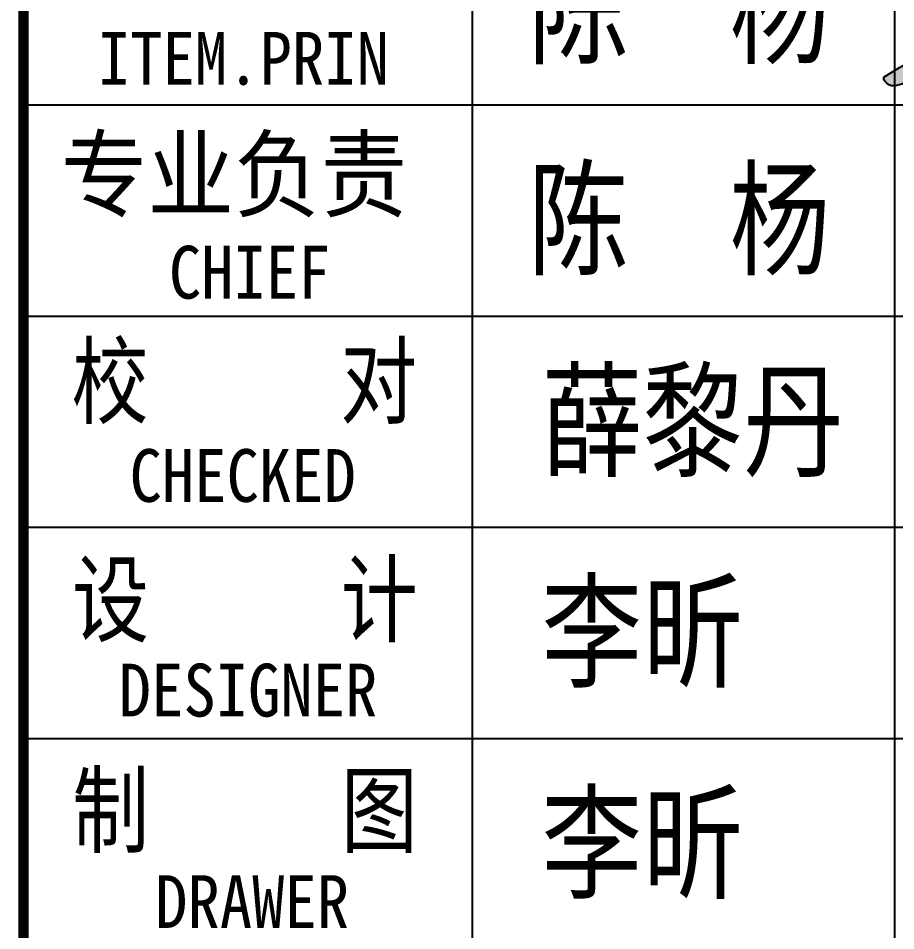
# Model space of a CAD drawing. Extents: x -24961 to 905641, y -154323 to 635957.
# Drawn here: x 455091 to 458414, y -140152 to -136695 of the extents above; entities that cross this region are included whole.
import ezdxf
from ezdxf.enums import TextEntityAlignment as Align

# ---------------------------------------------------------------- set-up
doc = ezdxf.new("R2010")
doc.units = 0
doc.header["$LTSCALE"] = 1000
doc.header["$MEASUREMENT"] = 0
doc.layers.add('PUB_TITLE', color=4, linetype='Continuous')
doc.layers.add('图框', color=146, linetype='Continuous')
doc.styles.add('-宋体', font='SimSun.ttf', dxfattribs={"width": 0.8})

# ---------------------------------------------------------------- blocks, each defined once
blk = doc.blocks.new('cy')
h = blk.add_hatch(color=256)
h.dxf.hatch_style = 1
edge = h.paths.add_edge_path()
edge.add_arc((11948.37746118277, -10596.8641007949), 16020.21015108495, 120.53939296873389, 130.0738736395962, ccw=False)
edge.add_arc((4697.160297312569, 2997.44053753219), 912.1513727505845, 151.7090083557654, 167.1035991232973, ccw=False)
edge.add_line((3893.963689945638, 3429.754470600543), (4291.913292899146, 3476.60999391423))
edge.add_line((4291.913292899146, 3476.60999391423), (4474.379462710815, 3292.658563579389))
edge.add_line((4474.379462710815, 3292.658563579389), (4390.822888707975, 3159.870294259134))
edge.add_line((4390.822888707975, 3159.870294259134), (4256.379982517159, 3175.012286636818))
edge.add_arc((4699.25081647458, 2668.507129483483), 672.8165052917963, 131.1653414722493, 161.8283421588215)
edge.add_arc((8961.198762335316, 1269.585691859908), 5158.480500941645, 161.828342158819, 180.2744449544269)
edge.add_arc((4079.975092939055, 1229.12360992105), 277.6449231751602, 176.7473636132157, 264.5201636246107)
edge.add_arc((1119.278856199678, 4808.530436279447), 4845.254173272782, 307.2704915564626, 321.847425973894)
edge.add_arc((5340.041192854274, 1986.269718836373), 444.765133042987, 161.9961504757529, 202.6015615419999, ccw=False)
edge.add_arc((4767.589346952926, 3114.260063303664), 1001.73514072023, 278.5808817608847, 290.7581829608856)
edge.add_arc((5289.416450740513, 2153.067272505624), 168.5752990180753, 108.33276225207311, 171.6482007261558, ccw=False)
edge.add_arc((5352.78845974234, 1961.814929682263), 370.0535116375844, 25.858051723098583, 108.332762252073, ccw=False)
edge.add_arc((5453.945043532964, 2164.786171266488), 235.5443291858345, 304.09913435789946, 349.83369540785037, ccw=False)
edge.add_arc((6449.246628650553, 694.6840307352784), 1539.79382140183, 124.0991343578988, 137.9377032900447)
edge.add_arc((5621.425369778101, 1746.035608923046), 315.967662230495, 183.5900203722598, 306.9542154712459)
edge.add_arc((4091.517981946914, 3779.670346905943), 2860.822640980995, 306.9542154712461, 339.4012257418926)
edge.add_arc((6904.238910215853, 2778.181221593918), 134.8921571758314, 76.60300240147387, 182.1285587307447, ccw=False)
edge.add_arc((7054.629076267151, 3409.599830678303), 514.189241373685, 256.603002401474, 282.0413552545126)
edge.add_arc((7183.773022226118, 2804.174411785541), 104.8568769562242, -55.50285236702217, 102.04135525451301, ccw=False)
edge.add_arc((7368.702245524871, 2654.583143084822), 140.5404121182465, 153.2883460505603, 218.0542145594143)
edge.add_arc((6442.960247149138, 1929.902532812138), 1035.112697630494, 9.380221636775502, 38.05421455941422, ccw=False)
edge.add_arc((7525.985822694696, 2096.497027907343), 61.79007024538549, 178.0396090747001, 363.2869625124424)
edge.add_arc((9002.01277633771, 2181.267228725495), 1416.669112426705, 149.842056389931, 183.2869625124425, ccw=False)
edge.add_arc((7988.013804644184, 2687.629062820205), 294.3716821922379, 30.745506139409088, 135.765672933503, ccw=False)
edge.add_arc((10289.99609866134, 4056.920166178005), 2384.075742661069, 210.7455061394096, 244.7902454148474)
edge.add_arc((9270.097989166621, 1761.330568387544), 138.6573515253923, -5.714936870972224, 88.164671734909, ccw=False)
edge.add_arc((-25382.21692423554, 41204.48664653564), 52604.33216821828, 311.1995437173193, 311.40350537915185, ccw=False)
edge.add_arc((8237.000480701565, 2800.94689592469), 1564.312141799981, 296.5599678367579, 311.1995437173192, ccw=False)
edge.add_arc((8785.631528137443, 850.8923932026115), 571.1053759873362, 74.68677413358412, 106.9846618667512)
edge.add_arc((8267.40759885007, 1366.674408641201), 352.708783415018, -35.77768053852208, 4.946656192192108, ccw=False)
edge.add_arc((8415.923822026989, 1219.377037406554), 149.711260617816, 220.2370317752493, 336.8277507094886, ccw=False)
edge.add_arc((8098.206217645259, 950.5326560636341), 266.4879435065115, 40.23703177524916, 68.54701460952263)
edge.add_arc((8227.440715531833, 1279.404664278502), 86.86507152417252, 119.2061821045805, 248.5470146095226, ccw=False)
edge.add_arc((8079.651815814042, 1543.774778344912), 216.0096816185784, 299.2061821045798, 342.1980005443071)
edge.add_arc((5883.502382369211, 2248.965763159532), 2522.601682620027, 342.1980005443071, 344.3699666130443)
edge.add_arc((8261.519949563539, 1583.667446384128), 53.27193546412734, 344.369966613045, 433.8993934280936)
edge.add_arc((8192.43888311483, 1344.339986835087), 302.3699616222818, 73.8993934280954, 107.5429676691421)
edge.add_arc((8090.442931613689, 1666.985924533072), 36.0138075446734, 230.6237459879748, 287.54296766913035, ccw=False)
edge.add_arc((7885.121617591441, 1603.752926758275), 185.8748232812714, 10.9773475087434, 41.44824307088737)
edge.add_arc((8040.167686026877, 1740.676613908695), 20.97628123633107, 96.65070076203023, 221.4482430708904, ccw=False)
edge.add_arc((8179.015201680892, 549.8825731478155), 1219.837857947719, 75.66773398243879, 96.65070076202937, ccw=False)
edge.add_arc((8379.172047793087, 1435.120603006547), 313.6185708138232, 19.574818132251778, 71.05731867354712, ccw=False)
edge.add_arc((8724.020036592317, 1611.686715378549), 86.8737448781997, 235.3804835553995, 317.6943658472136)
edge.add_arc((9352.328282956676, 1039.857249918571), 762.6909613200395, 114.47067392976231, 137.6943658472165, ccw=False)
edge.add_arc((9022.390042338813, 1773.211627564763), 41.60350167366551, 289.680071059762, 425.2277117550387)
edge.add_arc((10016.8503546444, 3928.157580917349), 2331.73662873782, 214.3211617264597, 245.22771175503811, ccw=False)
edge.add_arc((8019.264541775825, 2519.40418527438), 118.3392464448668, 52.62973226411207, 119.3246783142458)
edge.add_arc((13389.03626236057, 1424.511929017705), 5558.382034076665, 167.5526459730384, 180.0853768825997)
edge.add_arc((5418.844502930209, -567.4951343216173), 3122.822237075626, 32.418697738959224, 39.43738039766629, ccw=False)
edge.add_arc((8012.68591094972, 1016.478860013208), 99.60553659736674, -8.007005068348803, 64.8709011051148, ccw=False)
edge.add_arc((8012.685910949713, 1016.478860013209), 99.60553659737413, 240.50753584373632, 351.9929949316511, ccw=False)
edge.add_arc((-92.86247001435822, -13314.42699419222), 16364.74313434156, 60.50753584373638, 63.30186355324982)
edge.add_arc((10729.82978490308, 1557.416274775516), 3479.302007694776, 177.0422402468124, 184.1503504650932, ccw=False)
edge.add_arc((7175.156407768226, 1722.628876998784), 81.27748773886117, 10.14657719526288, 100.1921978187684)
edge.add_arc((7001.984226774671, 2685.831949147341), 897.3689052277115, 257.46075220660236, 280.19219781876853, ccw=False)
edge.add_arc((6824.837650342117, 1889.35771261342), 81.43256028157136, 101.23525286452332, 257.4607522066025, ccw=False)
edge.add_arc((6477.726829356511, 3636.752063530051), 1700.104119009836, 281.2352528645239, 293.6915872836221)
edge.add_arc((6784.109109754894, 2097.97244512551), 377.1739954099457, 357.2581599359642, 408.1628154342654)
edge.add_arc((7028.248836921808, 2293.208592512323), 86.09698450120257, 85.04170445619864, 151.9386285469987)
edge.add_arc((3948.932665367944, 3934.743312187151), 3403.433688854609, 312.4203190010217, 331.9386285469986, ccw=False)
edge.add_arc((5726.651625297323, 1883.552653737417), 693.7018387654613, 210.0542310673105, 318.3212818787528, ccw=False)
edge.add_arc((3057.870725299144, 2814.117720548828), 2431.316448076041, 299.3078298411394, 328.28901456928224, ccw=False)
edge.add_arc((4128.855141374309, 1322.821829079303), 640.0065321823864, 189.0569824688433, 280.72925432713043, ccw=False)
edge.add_arc((6544.724049374941, 1707.921193202922), 3086.376107878705, 162.6871229777138, 189.0569824688433, ccw=False)
edge.add_arc((5619.701736042903, -1686.005276067243), 4762.703122572257, 115.1157610729055, 138.2363984540106)
edge.add_arc((1980.102599721828, 1489.542354769249), 87.16508528490826, 225.0167470806163, 357.8253640060095, ccw=False)
edge.add_arc((1554.945213539807, 1064.136355965074), 514.274077759622, 45.01674708061606, 79.21884014994508)
edge.add_line((1651.144451430766, 1569.332885728203), (1634.970427503169, 1662.041586197447))
edge = h.paths.add_edge_path()
edge.add_arc((3962.658025314152, -3711.453279121089), 7272.682048811628, 107.53132053466629, 122.9698485029605, ccw=False)
edge.add_arc((1961.846346808477, 2622.235926148916), 630.4786251126459, 73.68601908104262, 107.53132053466629, ccw=False)
edge.add_arc((1961.846346808382, 2622.2359261486), 630.478625112976, 60.50698833049779, 73.68601908104228, ccw=False)
edge.add_arc((2207.195884761818, 3056.01320526786), 132.1222028065382, -66.44931821775111, 60.50698833049768, ccw=False)
edge.add_arc((2429.100068803423, 2546.900527542483), 423.2490113519497, 113.5506817822501, 156.3708008103933)
edge.add_arc((2407.851899790105, 2865.110061100068), 395.4803526194013, 172.6608586592607, 202.0648633317298, ccw=False)
edge.add_arc((1984.556698897245, 2919.629370244422), 31.31137898807066, 352.6608586592609, 481.7533961543357)
edge.add_arc((3256.419535823266, -2147.541088193691), 5254.195621888603, 104.1937898757274, 121.2063145705652)
edge.add_arc((-2806.463749246681, 7860.979588053715), 6447.472629059737, 299.96207287746506, 301.20631457056504, ccw=False)
edge.add_arc((180.7923318826649, 2678.981505538734), 466.1012962102883, 273.5197094601295, 299.96207287746506, ccw=False)
edge.add_arc((197.0038815534917, 2415.412968242256), 202.0346603106831, 211.595689276464, 273.51970946012955, ccw=False)
edge.add_arc((71.85579183410886, 2363.972977823703), 71.85880034963095, 158.7522575218793, 229.216623480176, ccw=False)
edge = h.paths.add_edge_path()
edge.add_arc((1265.291759402031, 1971.910917050018), 501.0915509800254, 86.62667797551097, 122.74734258989969, ccw=False)
edge.add_arc((1289.004133884526, 2374.199461854105), 98.10476461577264, 19.28780820183482, 86.62667797551097, ccw=False)
edge.add_arc((1212.375147433773, 2347.382676403195), 179.29061034266, -31.24730937153481, 19.287808201834025, ccw=False)
edge.add_arc((2384.725659782016, 2015.162321950159), 1046.768852039226, 166.7895538484858, 207.5965990617764)
edge.add_arc((6479.495811508273, 4155.54695013234), 5667.200536636115, 207.5965990617764, 215.8887080351918)
edge.add_arc((3434.664953893227, 1952.371385532662), 1908.879432747586, 215.8887080351918, 238.3875058198461)
edge.add_arc((2595.892839350985, 341.4259290713973), 162.4729114994011, 118.78075565268051, 185.1840933399889, ccw=False)
edge.add_arc((2668.901678644309, 428.2997148147876), 161.105014381298, 159.8381471842707, 228.9131253339921)
edge.add_arc((2298.999567000856, 4.076825115675746), 401.7383318021234, 27.31559172996822, 48.913125333991616, ccw=False)
edge.add_arc((2541.180997680528, 129.159455086056), 129.1626364689562, -108.31608091608791, 27.315591729968276, ccw=False)
edge.add_arc((3855.275484164253, 2707.094591575036), 3021.285090666498, 202.9995464140862, 243.3601809608786, ccw=False)
edge.add_arc((2351.368958666435, 2068.738196468018), 1387.506120117255, 170.9257959724943, 202.9995464140864, ccw=False)
edge.add_line((981.2275978919351, 2287.566633509094), (994.2335693027126, 2393.361032773872))
for points in [[(1634.970427503169, 1662.041586197447, -0.04162603726526804), (3808.017745850608, 3201.022584850929, -0.06727278314259869), (3893.963689945638, 3429.754470600543), (4291.913292899146, 3476.60999391423), (4474.379462710815, 3292.658563579389), (4390.822888707975, 3159.870294259134), (4256.379982517159, 3175.012286636818, 0.134596653933847), (4059.99006813264, 2878.335024250526, 0.08066055650791754), (3802.777438837802, 1244.876829455563, 0.4028735154932994), (4053.461267412058, 952.7475609933899, 0.06368978295261184), (4929.434136259602, 1815.33736775734, -0.1790519910798597), (4917.05364997033, 2123.738122972558, 0.05318355813006554), (5122.628913521243, 2177.552959495457, -0.2835155825130716), (5236.393569368054, 2313.086663486829, -0.3762473767194637), (5685.791227954265, 2123.211205471089, -0.2022464461027223), (5585.997432609671, 1969.73926011243, 0.06045563960308761), (5306.077746697061, 1726.2507613739, 0.5970910835277916), (5811.377750089974, 1493.54074404604, 0.1425303576017881), (6769.439827980008, 2773.171082282177, -0.4959995127645451), (6935.493008641759, 2909.402696205099, 0.1114538356442941), (7161.898027051939, 2906.72415206382, -0.8210016495725457), (7243.160309215251, 2717.756156832766, 0.2903653667057072), (7258.036811233032, 2567.95307272028, -0.1257708331167455), (7464.23191727919, 2098.610779752387, 1.04687319204743), (7587.674241434026, 2100.039876248818, -0.1469757405121653), (7777.09861582506, 2892.981127338877, -0.4932548245491351), (8241.010519822827, 2838.11942591866, 0.1496505792652173), (9274.53877417621, 1899.916789060939, -0.4341878955825752), (9408.066164255433, 1747.523186495993, -0.0008899508716551934), (9267.387027515913, 1623.926912607989, -0.06396422139399356), (8936.458000162733, 1401.721518992126, 0.1418665309604253), (8618.802686836629, 1397.087860221392, -0.1795875880843054), (8553.557281459449, 1160.46615216088, -0.5576833355621461), (8301.637435601675, 1122.670866798784, 0.1241577362468913), (8195.670889253903, 1198.557779433322, -0.6330341699478882), (8185.054570066568, 1355.226530013242, 0.1898189467933951), (8285.318678310432, 1477.734455633326, 0.009477273515479043), (8312.821967253985, 1569.314673516725, 0.4118100560767313), (8276.293579729972, 1634.849855078908, 0.1478614324222083), (8101.298247093917, 1632.647076857451, -0.253592484494771), (8067.595404672436, 1639.147374884546, 0.1337433479205354), (8024.444830963213, 1726.791506665584, -0.6056068701756087), (8037.738294182229, 1761.511738812827, -0.09181214322139467), (8480.979565381422, 1731.754783980025, -0.2284910563384522), (8674.66496899689, 1540.194583980658, 0.3754465019076901), (8788.26880999509, 1553.213279825286, -0.1016807390076706), (9036.400760840741, 1734.038280521519, 0.6716405426954413), (9039.82244940818, 1810.986785212066, -0.1356787454615773), (8091.092146836105, 2613.451898699233, 0.2995148036105252), (7961.306946496188, 2622.579252022799, 0.05473892891503641), (7830.660399256798, 1416.229344178457, -0.03063435807401938), (8054.984326467369, 1106.657055634687, -0.3291599888643357), (8111.320397735457, 1002.604389307497, -0.5288330266580389), (7963.649200659012, 929.7801635713549, 0.01219315893879724), (7259.652013001556, 1305.605448658942, -0.03102493029158783), (7255.162739544699, 1736.947287832867, 0.4144467919995934), (7160.774298031174, 1802.623782665658, -0.09951117344720757), (6807.157963252102, 1809.867521153021, -0.8114144692721547), (6808.971503333829, 1969.229655453964, 0.05440459361818625), (7160.851319879701, 2079.929997293308, 0.2258396198438243), (7035.690251764376, 2378.983391173359, 0.3004754131170289), (6952.273050630291, 2333.710081837853, -0.08537119115611352), (6244.767277960898, 1422.273549970967, -0.5109940633794516), (5126.216777432186, 1536.133260819071, -0.1271326431075357), (4248.004068088543, 694.0039742922672, -0.4227882021790758), (3496.828035830928, 1222.074128884313, -0.1155706763080803), (3598.179478156089, 2626.394148224033, 0.1012264504808726), (2067.204909777502, 1486.23483671328, -0.6544353635885163), (1918.485594872211, 1427.889319109294, 0.1503526132407919), (1651.144451430766, 1569.332885728203), (1634.970427503169, 1662.041586197447)], [(4.881798304144468, 2390.014701621032, -0.06746536545104327), (1771.929098614492, 3223.430350243449, -0.1487609945806794), (2138.948363562115, 3227.329449817553, -0.05756783789550858), (2272.241944090099, 3171.014451523341, -0.6185551528082462), (2259.986646796518, 2934.89585754984, 0.1890428831178163), (2041.336853925721, 2716.545494453123, -0.1290078036736454), (2015.611556518474, 2915.629586217779, 0.6315176681795296), (1968.078637120139, 2946.254094359509, 0.0743677880501887), (534.1089960543322, 2346.410063981457, -0.00542908189845594), (413.5757278707461, 2275.171762118436, -0.1158912715606177), (209.4071710478165, 2213.759398036884, -0.2769675551934898), (24.91755545738852, 2309.56260056411, -0.3175278238455606), (4.881798304144468, 2390.014701621032, -1.114600957605656)]]:
    blk.add_lwpolyline(points, format="xyb")
blk.add_lwpolyline([(994.2335693027126, 2393.361032773872, -0.1589241916389247), (1294.776772084588, 2472.134243665918, -0.3025790886192909), (1381.602401614422, 2406.604795577718, -0.224145583098332), (1365.657186181925, 2254.378700390051, 0.179960135198256), (1457.046571835293, 1530.253527035224, 0.03619694710638514), (1888.172560179722, 833.3620178538113, 0.09848610682011229), (2434.08451972506, 326.7455111302552, -0.2981288053251965), (2517.668742596637, 483.8283084688592, 0.310866986477696), (2563.02304399386, 306.8726157662022, -0.094516973346583), (2655.941017102567, 188.4310722553637, -0.6721727323796922), (2500.590487809968, 6.540544766074163, -0.1779499214442946), (1074.15854904108, 1526.606475474429, -0.1408690026093549), (981.2275978919351, 2287.566633509094)], format="xyb", close=True)
blk = doc.blocks.new('A$C21C30159')
at = {"xscale": 0.1875, "yscale": 0.1875, "zscale": 0.1875}
blk.add_blockref('cy', (1407.246969500091, 2706.005511741096), dxfattribs=at)
at = {"layer": 'PUB_TITLE', "style": '-宋体', "width": 0.8}
for s, p in [('陈  杨', (59.87988889031112, 3241.427289774118)), ('陈  杨', (59.87988889031112, 2441.427289774118)), ('薛黎丹', (110.893441840075, 1677.928433663852)), ('李昕', (110.893441840075, 877.928433663852)), ('李昕', (110.893441840075, 77.92843366385205))]:
    blk.add_text(s, height=350, dxfattribs=at).set_placement(p)
blk = doc.blocks.new('3R2RT34')
at = {"color": 143}
blk.add_line((1882901.094118245, 182076.2788714184), (1882901.094118245, 152576.2788714184), dxfattribs=at)
at = {"color": 143, "const_width": 40}
blk.add_lwpolyline([(1882901.094118245, 152576.2788714184), (1882901.094118245, 209976.2788714184)], dxfattribs=at)
at = {"layer": '图框'}
for p, q in [((1884601.093681061, 165676.2788714184), (1884601.093681061, 173676.2788714184)), ((1886201.094118245, 165676.2788714184), (1886201.094118245, 172076.2788714184))]:
    blk.add_line(p, q, dxfattribs=at)
for points in [[(1882901.094118245, 168876.2788714184), (1888901.094118245, 168876.2788714184)], [(1882901.094118245, 168076.2788714184), (1888901.094118245, 168076.2788714184)], [(1882901.094118245, 167276.2788714184), (1888901.094118245, 167276.2788714184)], [(1882901.094118245, 166476.2788714184), (1888901.094118245, 166476.2788714184)]]:
    blk.add_lwpolyline(points, dxfattribs=at)
blk.add_blockref('A$C21C30159', (1884751.499839014, 165827.4999533167))
at = {"layer": '图框', "style": '-宋体', "width": 0.9}
for s, p in [('ITEM.PRIN', (1883733.789252175, 168953.1005384349)), ('CHIEF', (1883757.670519223, 168142.6376483738)), ('CHECKED', (1883731.169504835, 167372.4569596492)), ('DESIGNER', (1883751.230506325, 166559.3651149591)), ('DRAWER', (1883766.83844572, 165758.0510135996))]:
    blk.add_text(s, height=200, dxfattribs=at).set_placement(p, align=Align.CENTER)
at = {"layer": '图框', "style": '-宋体'}
for s, height, width, p in [('专业负责', 267, 0.9, (1883042.796870382, 168479.8375319194)), ('校     对 ', 266.8723199999999, 0.8, (1883082.858267705, 167696.7878407559)), ('设     计', 266.8723199999999, 0.8, (1883085.264575242, 166870.0980262771)), ('制     图', 267, 0.8, (1883085.264575242, 166070.9145178911))]:
    blk.add_text(s, height=height, dxfattribs=dict(at, width=width)).set_placement(p)

msp = doc.modelspace()

# ---------------------------------------------------------------- block references
msp.add_blockref('3R2RT34', (-1427790.13495352, -305899.4971355513))

doc.saveas('drawing.dxf')
